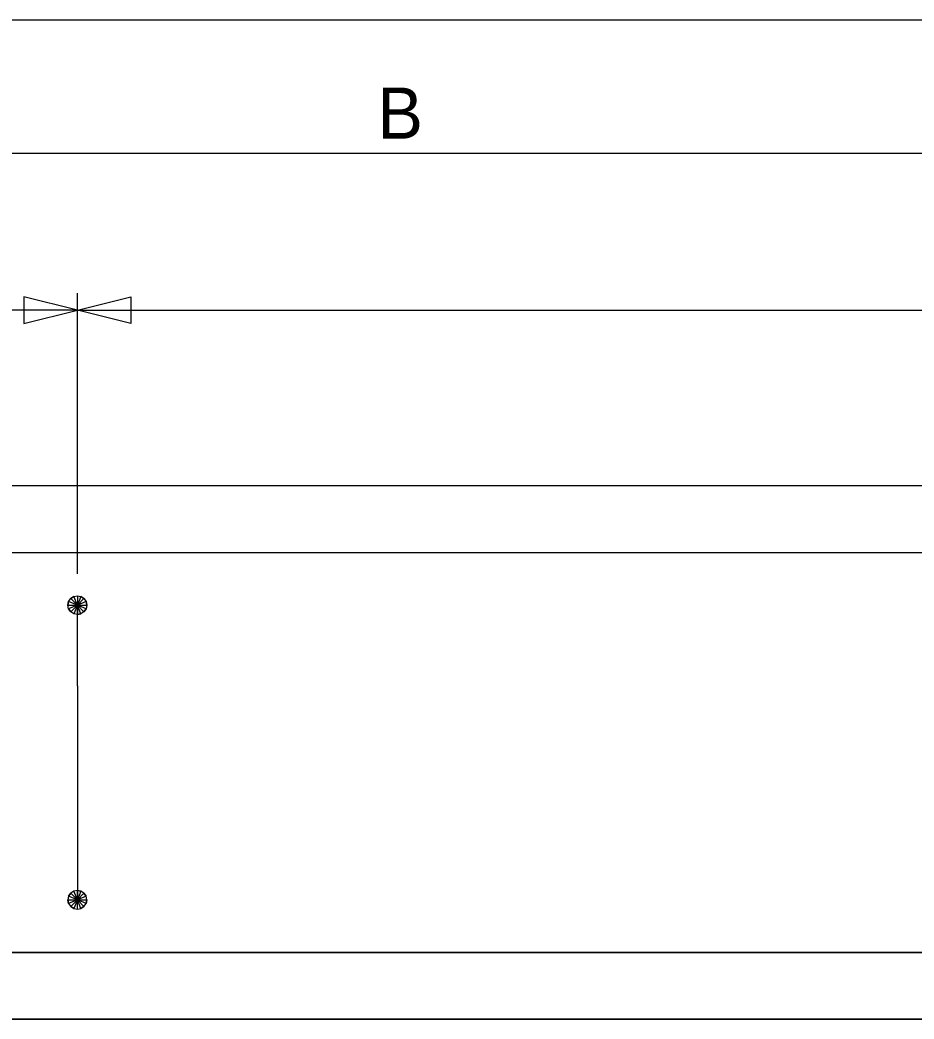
# Model space of a CAD drawing. Extents: x 0 to 34, y -1.6 to 25.2.
# Drawn here: x 7.053 to 9.568, y 9.971 to 12.782 of the extents above; entities that cross this region are included whole.
import ezdxf

# ---------------------------------------------------------------- set-up
doc = ezdxf.new("R2010")
doc.units = 0
for name, color, linetype in [('Arrowhead Terminators CELL', 7, 'Continuous'), ('P_SMU_Concrete_Girder', 7, 'Continuous'), ('P_SMU_Rebar_S_Bar', 7, 'Continuous'), ('SMU_Dimension Lines', 7, 'Continuous'), ('SMU_User Information Notes', 7, 'Continuous')]:
    doc.layers.add(name, color=color, linetype=linetype)

msp = doc.modelspace()

# ---------------------------------------------------------------- linework, layer by layer
at = {"layer": 'Arrowhead Terminators CELL'}
for points in [[(7.2146, 11.9655), (7.0646, 12.003), (7.0646, 11.928)], [(7.2146, 11.9655), (7.3646, 12.003), (7.3646, 11.928)]]:
    msp.add_lwpolyline(points, close=True, dxfattribs=at)
at = {"layer": 'P_SMU_Concrete_Girder'}
for p, q in [((20.7895, 11.4708), (3.8957, 11.4708)), ((3.8957, 11.2833), (20.7895, 11.2833)), ((20.4145, 10.1583), (3.8957, 10.1583))]:
    msp.add_line(p, q, dxfattribs=at)
for points in [[(3.8957, 9.9708), (20.7895, 9.9708), (20.7895, 11.4708)], [(3.8957, 10.1583), (20.7895, 10.1583), (20.7895, 9.9708), (3.8957, 9.9708)]]:
    msp.add_lwpolyline(points, dxfattribs=at)
at = {"layer": 'P_SMU_Rebar_S_Bar'}
for p, q in [((7.2045, 11.1597), (7.2146, 11.1617)), ((7.2146, 11.1617), (7.2247, 11.1597)), ((7.2146, 11.1617), (7.2146, 11.1353)), ((7.1882, 11.1353), (7.1902, 11.1454)), ((7.1902, 11.1454), (7.1882, 11.1353)), ((7.1902, 11.1251), (7.1882, 11.1353)), ((7.1882, 11.1353), (7.2146, 11.1353)), ((7.1902, 11.1454), (7.1959, 11.154)), ((7.2146, 11.1353), (7.1902, 11.1454)), ((7.2146, 11.1353), (7.1902, 11.1251)), ((7.1959, 11.154), (7.2045, 11.1597)), ((7.2045, 11.1597), (7.1959, 11.154)), ((7.1959, 11.154), (7.2146, 11.1353)), ((7.1959, 11.1166), (7.2146, 11.1353)), ((7.2146, 11.1353), (7.2045, 11.1597)), ((7.2146, 11.1353), (7.2045, 11.1109)), ((7.2247, 11.1597), (7.2146, 11.1353)), ((7.2146, 11.1353), (7.2333, 11.154)), ((7.2391, 11.1454), (7.2146, 11.1353)), ((7.2146, 10.9083), (7.2146, 11.1353)), ((7.2146, 11.1353), (7.2146, 11.1089)), ((7.2247, 11.1109), (7.2146, 11.1353)), ((7.2146, 11.1353), (7.2333, 11.1166)), ((7.2391, 11.1252), (7.2146, 11.1353)), ((7.2146, 11.1353), (7.241, 11.1353)), ((7.2247, 11.1597), (7.2333, 11.154)), ((7.2333, 11.154), (7.2247, 11.1597)), ((7.2333, 11.154), (7.2391, 11.1454)), ((7.2391, 11.1454), (7.241, 11.1353)), ((7.241, 11.1353), (7.2391, 11.1454)), ((7.241, 11.1353), (7.2391, 11.1252)), ((7.1959, 11.1166), (7.1902, 11.1251)), ((7.1902, 11.1251), (7.1959, 11.1166)), ((7.2045, 11.1109), (7.1959, 11.1166)), ((7.2146, 11.1089), (7.2045, 11.1109)), ((7.2247, 11.1109), (7.2146, 11.1089)), ((7.2146, 11.1089), (7.2247, 11.1109)), ((7.2333, 11.1166), (7.2247, 11.1109)), ((7.2391, 11.1252), (7.2333, 11.1166)), ((7.2333, 11.1166), (7.2391, 11.1252)), ((7.2146, 10.9083), (7.2146, 10.3062)), ((7.1959, 10.3249), (7.1902, 10.3164)), ((7.1902, 10.3164), (7.1959, 10.3249)), ((7.2045, 10.3306), (7.1959, 10.3249)), ((7.1959, 10.3249), (7.2146, 10.3062)), ((7.2146, 10.3326), (7.2045, 10.3306)), ((7.2146, 10.3062), (7.2045, 10.3306)), ((7.2247, 10.3306), (7.2146, 10.3326)), ((7.2146, 10.3062), (7.2146, 10.3326)), ((7.2146, 10.3326), (7.2247, 10.3306)), ((7.2247, 10.3306), (7.2146, 10.3062)), ((7.2146, 10.3062), (7.2333, 10.3249)), ((7.2333, 10.3249), (7.2247, 10.3306)), ((7.2391, 10.3163), (7.2333, 10.3249)), ((7.2333, 10.3249), (7.2391, 10.3163)), ((7.1902, 10.3164), (7.1882, 10.3062)), ((7.1882, 10.3062), (7.1902, 10.2961)), ((7.1902, 10.2961), (7.1882, 10.3062)), ((7.1882, 10.3062), (7.2146, 10.3062)), ((7.2146, 10.3062), (7.1902, 10.3164)), ((7.2146, 10.3062), (7.1902, 10.2961)), ((7.1902, 10.2961), (7.1959, 10.2876)), ((7.1959, 10.2876), (7.2146, 10.3062)), ((7.2146, 10.3062), (7.2045, 10.2819)), ((7.2391, 10.3163), (7.2146, 10.3062)), ((7.2146, 10.2798), (7.2146, 10.3062)), ((7.2146, 10.3062), (7.241, 10.3062)), ((7.2391, 10.2961), (7.2146, 10.3062)), ((7.2146, 10.3062), (7.2333, 10.2875)), ((7.2247, 10.2819), (7.2146, 10.3062)), ((7.2333, 10.2875), (7.2391, 10.2961)), ((7.241, 10.3062), (7.2391, 10.3163)), ((7.2391, 10.2961), (7.241, 10.3062)), ((7.241, 10.3062), (7.2391, 10.2961)), ((7.1959, 10.2876), (7.2045, 10.2819)), ((7.2045, 10.2819), (7.1959, 10.2876)), ((7.2045, 10.2819), (7.2146, 10.2798)), ((7.2146, 10.2798), (7.2247, 10.2819)), ((7.2247, 10.2819), (7.2333, 10.2875)), ((7.2333, 10.2875), (7.2247, 10.2819))]:
    msp.add_line(p, q, dxfattribs=at)
at = {"layer": 'SMU_Dimension Lines'}
for p, q in [((3.8957, 12.7821), (20.7895, 12.7821)), ((3.8957, 12.4071), (12.3426, 12.4071)), ((7.2146, 11.2234), (7.2146, 12.0132)), ((7.2146, 11.9655), (3.8957, 11.9655)), ((7.2146, 11.9655), (17.4706, 11.9655))]:
    msp.add_line(p, q, dxfattribs=at)

# ---------------------------------------------------------------- texts
at = {"layer": 'SMU_User Information Notes'}
msp.add_text('B', height=0.144, dxfattribs=at).set_placement((8.0583, 12.448))

doc.saveas('drawing.dxf')
